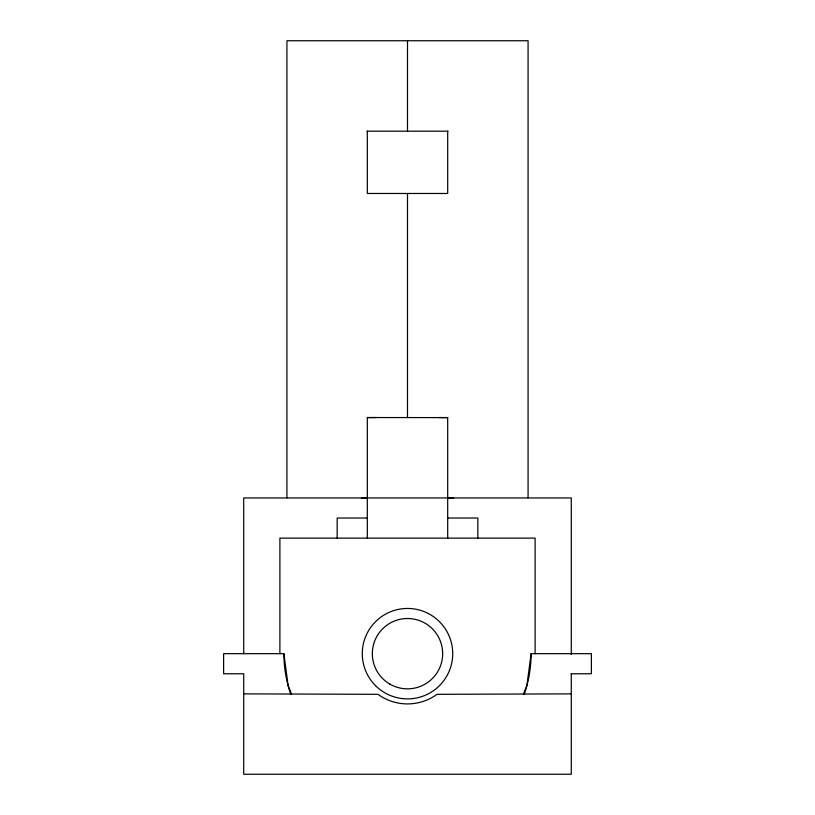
<?xml version="1.0" encoding="UTF-8"?>
<svg xmlns="http://www.w3.org/2000/svg" width="815" height="815" viewBox="0 0 815 815"><rect width="100%" height="100%" fill="white"/><g stroke="black" fill="none" stroke-linecap="round" stroke-linejoin="round"><path stroke-width="1.22" d="M571.284 673.771L591.374 673.771L591.374 653.671L531.095 653.671L526.877 685.659L523.485 693.871M367.31 538.124L367.31 417.575L372.893 417.545L447.69 417.606L447.69 538.124M447.69 497.965L453.639 497.934M367.31 417.575L376.296 417.545M366.995 131.184L448.005 131.184M367.31 518.024L337.166 518.024L337.166 538.124M447.69 518.024L477.835 518.024L477.835 538.124M290.66 693.962A123.595 123.595 0 0 1 283.905 653.671L223.626 653.671L223.626 673.771L243.716 673.771L243.716 774.25L571.284 774.25L571.284 673.659M243.716 693.871L377.966 694.319A50.245 50.245 0 0 0 437.034 694.319L571.284 693.871M438.704 417.545L447.69 417.575M361.361 497.934L367.31 497.965M291.515 693.871L288.123 685.659L283.905 653.671M571.284 654.557L571.284 497.934L243.716 497.934L243.716 653.671M535.109 653.762L535.109 538.124L279.891 538.124L279.891 653.762M528.079 497.934L528.079 40.75L286.921 40.75L286.921 497.934M447.69 131.184L447.69 193.481L367.31 193.481L367.31 131.184M407.5 40.75L407.5 131.184M407.5 193.481L407.5 417.545M531.095 653.671A123.595 123.595 0 0 1 524.34 693.962M375.532 685.649A45.212 45.212 0 0 0 451.174 665.376A45.212 45.212 0 0 0 395.795 609.997A45.212 45.212 0 0 0 375.532 685.649M389.916 684.131A35.167 35.167 0 0 0 442.667 653.671A35.167 35.167 0 0 0 389.916 623.22A35.167 35.167 0 0 0 389.916 684.131"/></g></svg>
